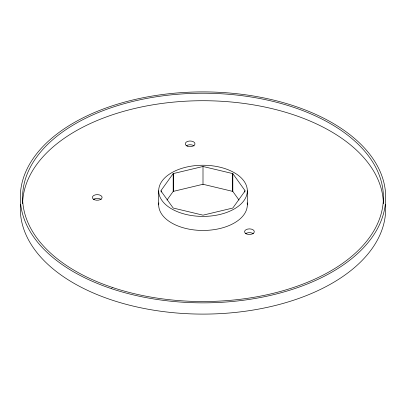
<?xml version="1.0" encoding="UTF-8"?>
<svg xmlns="http://www.w3.org/2000/svg" width="406" height="406" viewBox="0 0 406 406"><rect width="100%" height="100%" fill="white"/><g stroke="black" fill="none" stroke-linecap="round" stroke-linejoin="round"><path stroke-width="0.61" d="M173.189 173.611L160.837 190.82L173.189 208.034L203 215.165L232.811 208.034L245.163 190.82L232.811 173.611L203 166.48L173.189 173.611L173.189 191.409L167.013 200.016M238.987 200.016L232.811 191.409L203 184.278L173.189 191.409L173.443 191.556L173.443 173.758M247.315 190.82A44.315 25.583 0 0 1 180.843 212.977A44.315 25.583 0 0 1 180.843 168.668A44.315 25.583 0 0 1 247.315 190.82L247.315 204.873M244.803 190.82L244.803 192.048M232.811 173.611L232.811 191.409M232.557 173.758L232.557 191.556M203 166.48L203 184.486M161.197 190.82L161.197 192.048M158.685 190.82L158.685 204.873M385.548 204.325A182.7 105.479 0 0 1 203 314.102A182.7 105.479 0 0 1 20.452 204.325M22.609 203.66A180.406 104.154 0 0 1 203 100.718A180.406 104.154 0 0 1 383.391 203.66M247.178 202.868A44.315 25.583 0 0 1 203 230.456A44.315 25.583 0 0 1 158.822 202.868M245.498 233.78A4.877 2.817 0 0 1 253.39 233.78M93.294 199.529A4.877 2.817 0 0 1 101.18 199.529M186.176 145.901A4.877 2.817 0 0 1 194.068 145.901M111.65 288.727A182.7 105.479 0 0 0 385.7 197.382A182.7 105.479 0 0 0 111.65 106.032A182.7 105.479 0 0 0 111.65 288.727M112.797 287.58A180.406 104.154 0 0 0 383.406 197.382A180.406 104.154 0 0 0 112.797 107.179A180.406 104.154 0 0 0 112.797 287.58M246.376 233.876A4.877 2.817 0 0 0 254.257 232.125A4.877 2.817 0 0 0 247.696 229.06A4.877 2.817 0 0 0 246.376 233.876M187.359 146.13A4.877 2.817 0 0 0 194.981 144.034A4.877 2.817 0 0 0 188.024 141.273A4.877 2.817 0 0 0 187.359 146.13M94.476 199.757A4.877 2.817 0 0 0 102.099 197.661A4.877 2.817 0 0 0 95.136 194.895A4.877 2.817 0 0 0 94.476 199.757"/></g></svg>
